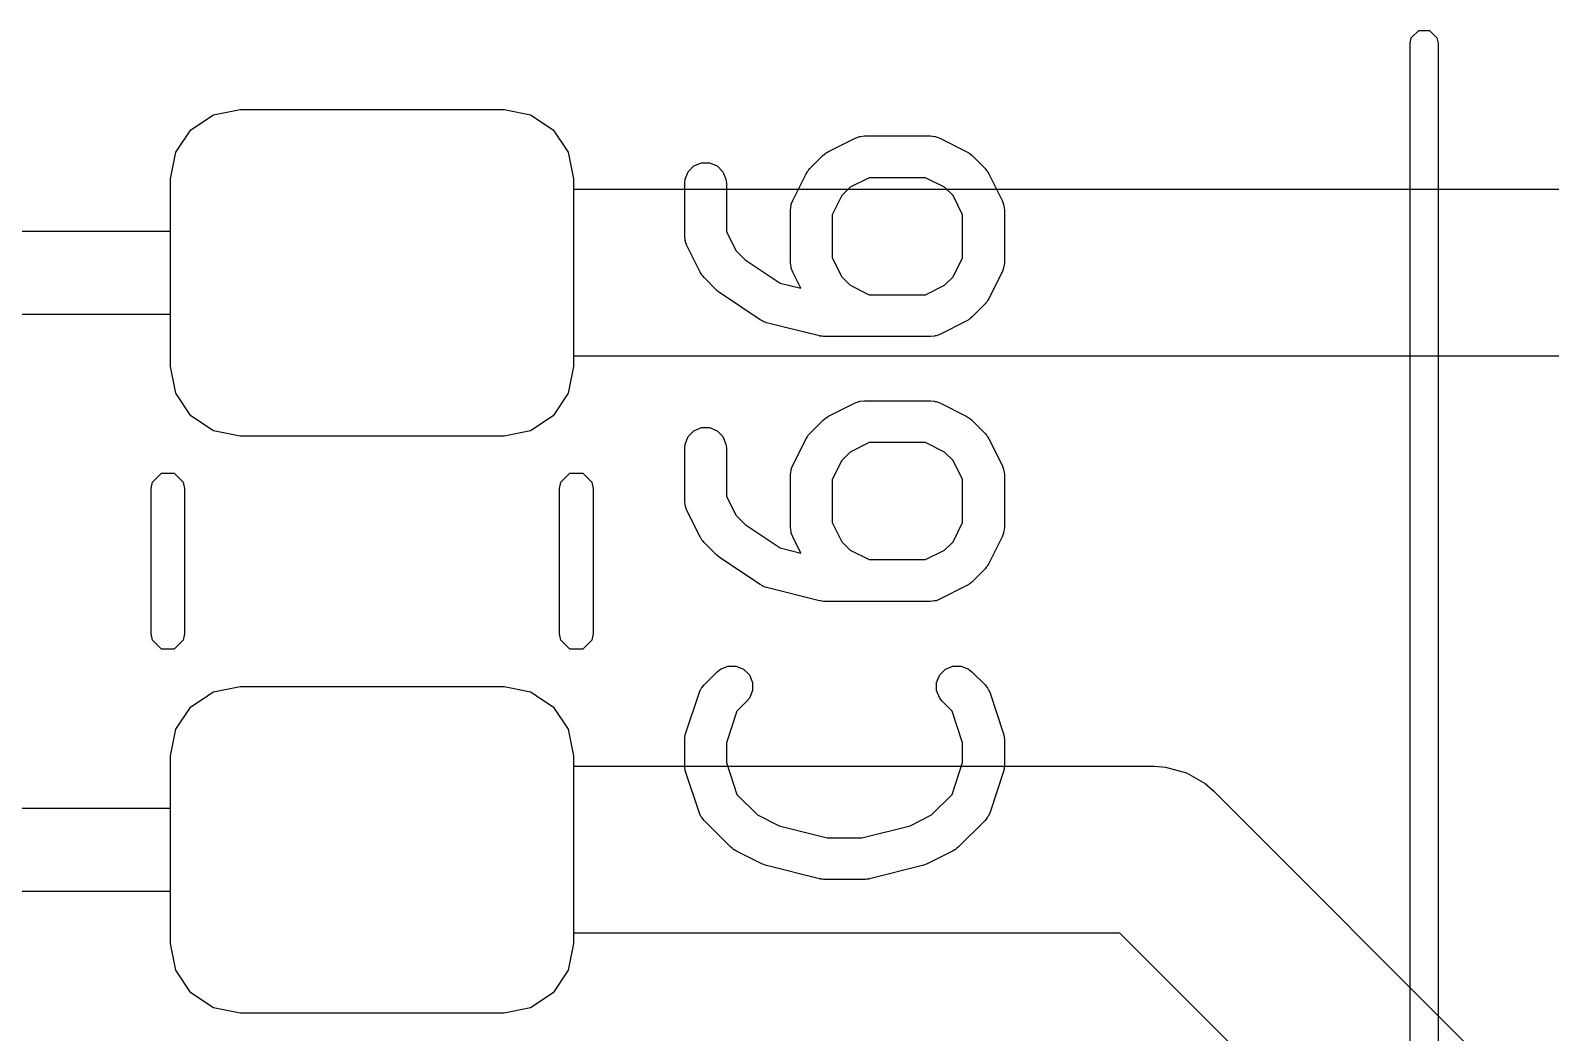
# Model space of a CAD drawing. Header units: inches. Extents: x 1.3 to 5.24, y -7.03 to -1.12.
# Drawn here: x 4.2869 to 4.5026, y -1.7345 to -1.5927 of the extents above; entities that cross this region are included whole.
import ezdxf

# ---------------------------------------------------------------- set-up
doc = ezdxf.new("R2010")
doc.units = ezdxf.units.IN
doc.header["$MEASUREMENT"] = 0
for name, color, linetype, true_color in [('F.Cu', 13, 'CONTINUOUS', 0xc83434), ('F.Mask', 201, 'CONTINUOUS', 0xd864ff), ('F.Paste', 253, 'CONTINUOUS', 0xb4a09a), ('F.Silkscreen', 41, 'CONTINUOUS', 0xf2eda1)]:
    doc.layers.add(name, color=color, linetype=linetype, true_color=true_color)

msp = doc.modelspace()

# ---------------------------------------------------------------- linework, layer by layer
at = {"layer": 'F.Cu', "linetype": 'CONTINUOUS'}
for p, q in [((4.30958, -1.60672), (4.31277, -1.60459)), ((4.31277, -1.60459), (4.31654, -1.60384)), ((4.31654, -1.60384), (4.35394, -1.60384)), ((4.35394, -1.60384), (4.3577, -1.60459)), ((4.3577, -1.60459), (4.3609, -1.60672)), ((4.30744, -1.60991), (4.30958, -1.60672)), ((4.3609, -1.60672), (4.36303, -1.60991)), ((4.30669, -1.61368), (4.30744, -1.60991)), ((4.36303, -1.60991), (4.36378, -1.61368)), ((4.30669, -1.62106), (4.30669, -1.61368)), ((4.36378, -1.61368), (4.36378, -1.61516)), ((4.36378, -1.61516), (4.50335, -1.61516)), ((4.26378, -1.62106), (4.30669, -1.62106)), ((4.30669, -1.63287), (4.26623, -1.63287)), ((4.30669, -1.64026), (4.30669, -1.63287)), ((4.50335, -1.63878), (4.36378, -1.63878)), ((4.36378, -1.63878), (4.36378, -1.64026)), ((4.30744, -1.64402), (4.30669, -1.64026)), ((4.36378, -1.64026), (4.36303, -1.64402)), ((4.30958, -1.64722), (4.30744, -1.64402)), ((4.36303, -1.64402), (4.3609, -1.64722)), ((4.31277, -1.64935), (4.30958, -1.64722)), ((4.3609, -1.64722), (4.3577, -1.64935)), ((4.31654, -1.6501), (4.31277, -1.64935)), ((4.35394, -1.6501), (4.31654, -1.6501)), ((4.3577, -1.64935), (4.35394, -1.6501)), ((4.30958, -1.68841), (4.31277, -1.68628)), ((4.31277, -1.68628), (4.31654, -1.68553)), ((4.31654, -1.68553), (4.35394, -1.68553)), ((4.35394, -1.68553), (4.3577, -1.68628)), ((4.3577, -1.68628), (4.3609, -1.68841)), ((4.30744, -1.69161), (4.30958, -1.68841)), ((4.3609, -1.68841), (4.36303, -1.69161)), ((4.30669, -1.69537), (4.30744, -1.69161)), ((4.36303, -1.69161), (4.36378, -1.69537)), ((4.30669, -1.70276), (4.30669, -1.69537)), ((4.36378, -1.69537), (4.36378, -1.69685)), ((4.36378, -1.69685), (4.44606, -1.69685)), ((4.44606, -1.69685), (4.4476, -1.69695)), ((4.4476, -1.69695), (4.45058, -1.69775)), ((4.45058, -1.69775), (4.45325, -1.69929)), ((4.45325, -1.69929), (4.45441, -1.70031)), ((4.45441, -1.70031), (4.51729, -1.76319)), ((4.23209, -1.70276), (4.30669, -1.70276)), ((4.30669, -1.71457), (4.23453, -1.71457)), ((4.30669, -1.72195), (4.30669, -1.71457)), ((4.44117, -1.72047), (4.36378, -1.72047)), ((4.36378, -1.72047), (4.36378, -1.72195)), ((4.50335, -1.78265), (4.44117, -1.72047)), ((4.30744, -1.72572), (4.30669, -1.72195)), ((4.36378, -1.72195), (4.36303, -1.72572)), ((4.30958, -1.72891), (4.30744, -1.72572)), ((4.36303, -1.72572), (4.3609, -1.72891)), ((4.31277, -1.73104), (4.30958, -1.72891)), ((4.3609, -1.72891), (4.3577, -1.73104)), ((4.31654, -1.73179), (4.31277, -1.73104)), ((4.35394, -1.73179), (4.31654, -1.73179)), ((4.3577, -1.73104), (4.35394, -1.73179))]:
    msp.add_line(p, q, dxfattribs=at)
at = {"layer": 'F.Mask', "linetype": 'CONTINUOUS'}
for p, q in [((4.30958, -1.60672), (4.31277, -1.60459)), ((4.31277, -1.60459), (4.31654, -1.60384)), ((4.31654, -1.60384), (4.35394, -1.60384)), ((4.35394, -1.60384), (4.3577, -1.60459)), ((4.3577, -1.60459), (4.3609, -1.60672)), ((4.30744, -1.60991), (4.30958, -1.60672)), ((4.3609, -1.60672), (4.36303, -1.60991)), ((4.30669, -1.61368), (4.30744, -1.60991)), ((4.36303, -1.60991), (4.36378, -1.61368)), ((4.30669, -1.64026), (4.30669, -1.61368)), ((4.36378, -1.61368), (4.36378, -1.64026)), ((4.30744, -1.64402), (4.30669, -1.64026)), ((4.36378, -1.64026), (4.36303, -1.64402)), ((4.30958, -1.64722), (4.30744, -1.64402)), ((4.36303, -1.64402), (4.3609, -1.64722)), ((4.31277, -1.64935), (4.30958, -1.64722)), ((4.3609, -1.64722), (4.3577, -1.64935)), ((4.31654, -1.6501), (4.31277, -1.64935)), ((4.35394, -1.6501), (4.31654, -1.6501)), ((4.3577, -1.64935), (4.35394, -1.6501)), ((4.30958, -1.68841), (4.31277, -1.68628)), ((4.31277, -1.68628), (4.31654, -1.68553)), ((4.31654, -1.68553), (4.35394, -1.68553)), ((4.35394, -1.68553), (4.3577, -1.68628)), ((4.3577, -1.68628), (4.3609, -1.68841)), ((4.30744, -1.69161), (4.30958, -1.68841)), ((4.3609, -1.68841), (4.36303, -1.69161)), ((4.30669, -1.69537), (4.30744, -1.69161)), ((4.36303, -1.69161), (4.36378, -1.69537)), ((4.30669, -1.72195), (4.30669, -1.69537)), ((4.36378, -1.69537), (4.36378, -1.72195)), ((4.30744, -1.72572), (4.30669, -1.72195)), ((4.36378, -1.72195), (4.36303, -1.72572)), ((4.30958, -1.72891), (4.30744, -1.72572)), ((4.36303, -1.72572), (4.3609, -1.72891)), ((4.31277, -1.73104), (4.30958, -1.72891)), ((4.3609, -1.72891), (4.3577, -1.73104)), ((4.31654, -1.73179), (4.31277, -1.73104)), ((4.35394, -1.73179), (4.31654, -1.73179)), ((4.3577, -1.73104), (4.35394, -1.73179))]:
    msp.add_line(p, q, dxfattribs=at)
at = {"layer": 'F.Paste', "linetype": 'CONTINUOUS'}
for p, q in [((4.30958, -1.60672), (4.31277, -1.60459)), ((4.31277, -1.60459), (4.31654, -1.60384)), ((4.31654, -1.60384), (4.35394, -1.60384)), ((4.35394, -1.60384), (4.3577, -1.60459)), ((4.3577, -1.60459), (4.3609, -1.60672)), ((4.30744, -1.60991), (4.30958, -1.60672)), ((4.3609, -1.60672), (4.36303, -1.60991)), ((4.30669, -1.61368), (4.30744, -1.60991)), ((4.36303, -1.60991), (4.36378, -1.61368)), ((4.30669, -1.64026), (4.30669, -1.61368)), ((4.36378, -1.61368), (4.36378, -1.64026)), ((4.30744, -1.64402), (4.30669, -1.64026)), ((4.36378, -1.64026), (4.36303, -1.64402)), ((4.30958, -1.64722), (4.30744, -1.64402)), ((4.36303, -1.64402), (4.3609, -1.64722)), ((4.31277, -1.64935), (4.30958, -1.64722)), ((4.3609, -1.64722), (4.3577, -1.64935)), ((4.31654, -1.6501), (4.31277, -1.64935)), ((4.35394, -1.6501), (4.31654, -1.6501)), ((4.3577, -1.64935), (4.35394, -1.6501)), ((4.30958, -1.68841), (4.31277, -1.68628)), ((4.31277, -1.68628), (4.31654, -1.68553)), ((4.31654, -1.68553), (4.35394, -1.68553)), ((4.35394, -1.68553), (4.3577, -1.68628)), ((4.3577, -1.68628), (4.3609, -1.68841)), ((4.30744, -1.69161), (4.30958, -1.68841)), ((4.3609, -1.68841), (4.36303, -1.69161)), ((4.30669, -1.69537), (4.30744, -1.69161)), ((4.36303, -1.69161), (4.36378, -1.69537)), ((4.30669, -1.72195), (4.30669, -1.69537)), ((4.36378, -1.69537), (4.36378, -1.72195)), ((4.30744, -1.72572), (4.30669, -1.72195)), ((4.36378, -1.72195), (4.36303, -1.72572)), ((4.30958, -1.72891), (4.30744, -1.72572)), ((4.36303, -1.72572), (4.3609, -1.72891)), ((4.31277, -1.73104), (4.30958, -1.72891)), ((4.3609, -1.72891), (4.3577, -1.73104)), ((4.31654, -1.73179), (4.31277, -1.73104)), ((4.35394, -1.73179), (4.31654, -1.73179)), ((4.3577, -1.73104), (4.35394, -1.73179))]:
    msp.add_line(p, q, dxfattribs=at)
at = {"layer": 'F.Silkscreen', "linetype": 'CONTINUOUS'}
for p, q in [((4.48228, -1.59449), (4.48243, -1.59373)), ((4.48243, -1.59373), (4.4835, -1.59267)), ((4.4835, -1.59267), (4.48501, -1.59267)), ((4.48501, -1.59267), (4.48607, -1.59373)), ((4.48607, -1.59373), (4.48622, -1.59449)), ((4.48228, -1.83071), (4.48228, -1.59449)), ((4.48622, -1.59449), (4.48622, -1.81299)), ((4.3999, -1.60979), (4.40365, -1.60791)), ((4.40365, -1.60791), (4.40419, -1.60771)), ((4.40419, -1.60771), (4.4043, -1.6077)), ((4.4043, -1.6077), (4.40439, -1.60766)), ((4.40439, -1.60766), (4.40497, -1.6076)), ((4.40497, -1.6076), (4.41434, -1.6076)), ((4.41434, -1.6076), (4.41492, -1.60766)), ((4.41492, -1.60766), (4.41502, -1.6077)), ((4.41502, -1.6077), (4.41512, -1.60771)), ((4.41512, -1.60771), (4.41566, -1.60791)), ((4.41566, -1.60791), (4.41941, -1.60979)), ((4.38083, -1.61185), (4.3819, -1.61141)), ((4.3819, -1.61141), (4.38305, -1.61141)), ((4.38305, -1.61141), (4.38411, -1.61185)), ((4.39726, -1.61222), (4.39913, -1.61034)), ((4.39913, -1.61034), (4.39936, -1.61016)), ((4.39936, -1.61016), (4.39941, -1.6101)), ((4.39941, -1.6101), (4.3995, -1.61004)), ((4.3995, -1.61004), (4.39958, -1.60997)), ((4.39958, -1.60997), (4.39965, -1.60994)), ((4.39965, -1.60994), (4.3999, -1.60979)), ((4.41941, -1.60979), (4.41966, -1.60994)), ((4.41966, -1.60994), (4.41973, -1.60997)), ((4.41973, -1.60997), (4.41982, -1.61004)), ((4.41982, -1.61004), (4.4199, -1.6101)), ((4.4199, -1.6101), (4.41996, -1.61016)), ((4.41996, -1.61016), (4.42018, -1.61034)), ((4.42018, -1.61034), (4.42206, -1.61222)), ((4.37958, -1.61373), (4.38002, -1.61266)), ((4.38002, -1.61266), (4.38083, -1.61185)), ((4.38411, -1.61185), (4.38493, -1.61266)), ((4.38493, -1.61266), (4.38537, -1.61373)), ((4.39483, -1.61673), (4.39671, -1.61298)), ((4.39671, -1.61298), (4.39686, -1.61274)), ((4.39686, -1.61274), (4.39689, -1.61266)), ((4.39689, -1.61266), (4.39696, -1.61258)), ((4.39696, -1.61258), (4.39701, -1.61249)), ((4.39701, -1.61249), (4.39707, -1.61244)), ((4.39707, -1.61244), (4.39726, -1.61222)), ((4.40567, -1.61351), (4.40297, -1.61486)), ((4.41365, -1.61351), (4.40567, -1.61351)), ((4.41634, -1.61486), (4.41365, -1.61351)), ((4.42206, -1.61222), (4.42224, -1.61244)), ((4.42224, -1.61244), (4.4223, -1.61249)), ((4.4223, -1.61249), (4.42236, -1.61258)), ((4.42236, -1.61258), (4.42242, -1.61266)), ((4.42242, -1.61266), (4.42245, -1.61274)), ((4.42245, -1.61274), (4.42261, -1.61298)), ((4.42261, -1.61298), (4.42448, -1.61673)), ((4.37952, -1.6143), (4.37958, -1.61373)), ((4.37952, -1.6218), (4.37952, -1.6143)), ((4.38537, -1.61373), (4.38543, -1.6143)), ((4.38543, -1.6143), (4.38543, -1.62111)), ((4.40297, -1.61486), (4.40177, -1.61605)), ((4.41754, -1.61605), (4.41634, -1.61486)), ((4.39452, -1.61805), (4.39458, -1.61748)), ((4.39458, -1.61748), (4.39462, -1.61738)), ((4.39462, -1.61727), (4.39483, -1.61673)), ((4.39462, -1.61738), (4.39462, -1.61727)), ((4.40177, -1.61605), (4.40042, -1.61875)), ((4.41889, -1.61875), (4.41754, -1.61605)), ((4.42448, -1.61673), (4.42469, -1.61727)), ((4.42469, -1.61727), (4.4247, -1.61738)), ((4.4247, -1.61738), (4.42474, -1.61748)), ((4.42474, -1.61748), (4.4248, -1.61805)), ((4.39452, -1.62555), (4.39452, -1.61805)), ((4.40042, -1.61875), (4.40042, -1.62486)), ((4.41889, -1.62486), (4.41889, -1.61875)), ((4.4248, -1.61805), (4.4248, -1.62555)), ((4.37958, -1.62238), (4.37952, -1.6218)), ((4.38543, -1.62111), (4.38677, -1.6238)), ((4.37962, -1.62248), (4.37958, -1.62238)), ((4.37963, -1.62258), (4.37962, -1.62248)), ((4.37983, -1.62312), (4.37963, -1.62258)), ((4.38171, -1.62687), (4.37983, -1.62312)), ((4.38677, -1.6238), (4.3881, -1.62513)), ((4.3881, -1.62513), (4.39306, -1.62844)), ((4.39458, -1.62613), (4.39452, -1.62555)), ((4.39462, -1.62623), (4.39458, -1.62613)), ((4.39462, -1.62633), (4.39462, -1.62623)), ((4.39483, -1.62687), (4.39462, -1.62633)), ((4.40042, -1.62486), (4.40177, -1.62755)), ((4.41754, -1.62755), (4.41889, -1.62486)), ((4.42469, -1.62633), (4.42448, -1.62687)), ((4.4247, -1.62623), (4.42469, -1.62633)), ((4.42474, -1.62613), (4.4247, -1.62623)), ((4.4248, -1.62555), (4.42474, -1.62613)), ((4.38186, -1.62712), (4.38171, -1.62687)), ((4.38189, -1.62719), (4.38186, -1.62712)), ((4.38196, -1.62727), (4.38189, -1.62719)), ((4.38202, -1.62736), (4.38196, -1.62727)), ((4.38207, -1.62741), (4.38202, -1.62736)), ((4.38226, -1.62764), (4.38207, -1.62741)), ((4.38413, -1.62952), (4.38226, -1.62764)), ((4.39306, -1.62844), (4.39598, -1.62917)), ((4.39598, -1.62917), (4.39483, -1.62687)), ((4.40177, -1.62755), (4.40297, -1.62875)), ((4.41634, -1.62875), (4.41754, -1.62755)), ((4.42448, -1.62687), (4.42261, -1.63062)), ((4.38414, -1.62952), (4.38413, -1.62952)), ((4.38437, -1.62971), (4.38414, -1.62952)), ((4.38414, -1.62952), (4.38414, -1.62952)), ((4.38458, -1.62988), (4.38437, -1.62971)), ((4.39021, -1.63363), (4.38458, -1.62988)), ((4.38458, -1.62988), (4.38458, -1.62988)), ((4.38458, -1.62988), (4.38458, -1.62988)), ((4.40297, -1.62875), (4.40567, -1.6301)), ((4.40567, -1.6301), (4.41365, -1.6301)), ((4.41365, -1.6301), (4.41634, -1.62875)), ((4.42245, -1.63087), (4.42242, -1.63094)), ((4.42261, -1.63062), (4.42245, -1.63087)), ((4.42206, -1.63139), (4.42018, -1.63327)), ((4.42224, -1.63116), (4.42206, -1.63139)), ((4.4223, -1.63111), (4.42224, -1.63116)), ((4.42236, -1.63102), (4.4223, -1.63111)), ((4.42242, -1.63094), (4.42236, -1.63102)), ((4.39053, -1.6338), (4.39021, -1.63363)), ((4.39059, -1.63385), (4.39053, -1.6338)), ((4.39066, -1.63387), (4.39059, -1.63385)), ((4.39072, -1.63391), (4.39066, -1.63387)), ((4.39079, -1.63392), (4.39072, -1.63391)), ((4.39113, -1.63404), (4.39079, -1.63392)), ((4.39863, -1.63592), (4.39113, -1.63404)), ((4.41941, -1.63382), (4.41566, -1.63569)), ((4.41966, -1.63366), (4.41941, -1.63382)), ((4.41973, -1.63363), (4.41966, -1.63366)), ((4.41982, -1.63357), (4.41973, -1.63363)), ((4.4199, -1.63351), (4.41982, -1.63357)), ((4.41996, -1.63345), (4.4199, -1.63351)), ((4.42018, -1.63327), (4.41996, -1.63345)), ((4.39873, -1.63593), (4.39863, -1.63592)), ((4.39877, -1.63595), (4.39873, -1.63593)), ((4.39899, -1.63597), (4.39877, -1.63595)), ((4.3992, -1.636), (4.39899, -1.63597)), ((4.39925, -1.63599), (4.3992, -1.636)), ((4.39935, -1.636), (4.39925, -1.63599)), ((4.41434, -1.636), (4.39935, -1.636)), ((4.41492, -1.63595), (4.41434, -1.636)), ((4.41502, -1.63591), (4.41492, -1.63595)), ((4.41512, -1.6359), (4.41502, -1.63591)), ((4.41566, -1.63569), (4.41512, -1.6359)), ((4.3999, -1.64728), (4.40365, -1.64541)), ((4.40365, -1.64541), (4.40419, -1.6452)), ((4.40419, -1.6452), (4.4043, -1.64519)), ((4.4043, -1.64519), (4.40439, -1.64515)), ((4.40439, -1.64515), (4.40497, -1.6451)), ((4.40497, -1.6451), (4.41434, -1.6451)), ((4.41434, -1.6451), (4.41492, -1.64515)), ((4.41492, -1.64515), (4.41502, -1.64519)), ((4.41502, -1.64519), (4.41512, -1.6452)), ((4.41512, -1.6452), (4.41566, -1.64541)), ((4.41566, -1.64541), (4.41941, -1.64728)), ((4.39726, -1.64971), (4.39913, -1.64784)), ((4.39913, -1.64784), (4.39936, -1.64765)), ((4.39936, -1.64765), (4.39941, -1.64759)), ((4.39941, -1.64759), (4.3995, -1.64754)), ((4.3995, -1.64754), (4.39958, -1.64747)), ((4.39958, -1.64747), (4.39965, -1.64744)), ((4.39965, -1.64744), (4.3999, -1.64728)), ((4.41941, -1.64728), (4.41966, -1.64744)), ((4.41966, -1.64744), (4.41973, -1.64747)), ((4.41973, -1.64747), (4.41982, -1.64754)), ((4.41982, -1.64754), (4.4199, -1.64759)), ((4.4199, -1.64759), (4.41996, -1.64765)), ((4.41996, -1.64765), (4.42018, -1.64784)), ((4.42018, -1.64784), (4.42206, -1.64971)), ((4.37958, -1.65122), (4.38002, -1.65016)), ((4.38002, -1.65016), (4.38083, -1.64934)), ((4.38083, -1.64934), (4.3819, -1.6489)), ((4.3819, -1.6489), (4.38305, -1.6489)), ((4.38305, -1.6489), (4.38411, -1.64934)), ((4.38411, -1.64934), (4.38493, -1.65016)), ((4.38493, -1.65016), (4.38537, -1.65122)), ((4.39671, -1.65048), (4.39686, -1.65023)), ((4.39686, -1.65023), (4.39689, -1.65016)), ((4.39689, -1.65016), (4.39696, -1.65008)), ((4.39696, -1.65008), (4.39701, -1.64999)), ((4.39701, -1.64999), (4.39707, -1.64994)), ((4.39707, -1.64994), (4.39726, -1.64971)), ((4.42206, -1.64971), (4.42224, -1.64994)), ((4.42224, -1.64994), (4.4223, -1.64999)), ((4.4223, -1.64999), (4.42236, -1.65008)), ((4.42236, -1.65008), (4.42242, -1.65016)), ((4.42242, -1.65016), (4.42245, -1.65023)), ((4.42245, -1.65023), (4.42261, -1.65048)), ((4.37952, -1.6518), (4.37958, -1.65122)), ((4.37952, -1.6593), (4.37952, -1.6518)), ((4.38537, -1.65122), (4.38543, -1.6518)), ((4.38543, -1.6518), (4.38543, -1.6586)), ((4.39483, -1.65423), (4.39671, -1.65048)), ((4.40297, -1.65235), (4.40177, -1.65355)), ((4.40567, -1.651), (4.40297, -1.65235)), ((4.41365, -1.651), (4.40567, -1.651)), ((4.41634, -1.65235), (4.41365, -1.651)), ((4.41754, -1.65355), (4.41634, -1.65235)), ((4.42261, -1.65048), (4.42448, -1.65423)), ((4.39462, -1.65477), (4.39483, -1.65423)), ((4.40177, -1.65355), (4.40042, -1.65625)), ((4.41889, -1.65625), (4.41754, -1.65355)), ((4.42448, -1.65423), (4.42469, -1.65477)), ((4.30394, -1.65753), (4.30412, -1.65663)), ((4.30412, -1.65663), (4.3054, -1.65535)), ((4.3054, -1.65535), (4.3072, -1.65535)), ((4.3072, -1.65535), (4.30848, -1.65663)), ((4.30848, -1.65663), (4.30866, -1.65753)), ((4.36181, -1.65753), (4.36199, -1.65663)), ((4.36199, -1.65663), (4.36327, -1.65535)), ((4.36327, -1.65535), (4.36508, -1.65535)), ((4.36508, -1.65535), (4.36636, -1.65663)), ((4.36636, -1.65663), (4.36654, -1.65753)), ((4.39452, -1.65555), (4.39458, -1.65497)), ((4.39452, -1.66305), (4.39452, -1.65555)), ((4.39458, -1.65497), (4.39462, -1.65488)), ((4.39462, -1.65488), (4.39462, -1.65477)), ((4.40042, -1.65625), (4.40042, -1.66235)), ((4.41889, -1.66235), (4.41889, -1.65625)), ((4.42469, -1.65477), (4.4247, -1.65488)), ((4.4247, -1.65488), (4.42474, -1.65497)), ((4.42474, -1.65497), (4.4248, -1.65555)), ((4.4248, -1.65555), (4.4248, -1.66305)), ((4.30394, -1.6781), (4.30394, -1.65753)), ((4.30866, -1.65753), (4.30866, -1.6781)), ((4.36181, -1.6781), (4.36181, -1.65753)), ((4.36654, -1.65753), (4.36654, -1.6781)), ((4.38543, -1.6586), (4.38677, -1.6613)), ((4.37958, -1.65987), (4.37952, -1.6593)), ((4.37962, -1.65997), (4.37958, -1.65987)), ((4.37963, -1.66008), (4.37962, -1.65997)), ((4.37983, -1.66062), (4.37963, -1.66008)), ((4.38171, -1.66437), (4.37983, -1.66062)), ((4.38677, -1.6613), (4.3881, -1.66263)), ((4.3881, -1.66263), (4.39306, -1.66593)), ((4.39458, -1.66362), (4.39452, -1.66305)), ((4.40042, -1.66235), (4.40177, -1.66505)), ((4.41754, -1.66505), (4.41889, -1.66235)), ((4.4248, -1.66305), (4.42474, -1.66362)), ((4.38186, -1.66462), (4.38171, -1.66437)), ((4.38189, -1.66469), (4.38186, -1.66462)), ((4.38196, -1.66477), (4.38189, -1.66469)), ((4.38202, -1.66486), (4.38196, -1.66477)), ((4.38207, -1.66491), (4.38202, -1.66486)), ((4.38226, -1.66514), (4.38207, -1.66491)), ((4.38413, -1.66701), (4.38226, -1.66514)), ((4.39462, -1.66372), (4.39458, -1.66362)), ((4.39462, -1.66383), (4.39462, -1.66372)), ((4.39483, -1.66437), (4.39462, -1.66383)), ((4.39598, -1.66666), (4.39483, -1.66437)), ((4.40177, -1.66505), (4.40297, -1.66625)), ((4.41634, -1.66625), (4.41754, -1.66505)), ((4.42448, -1.66437), (4.42261, -1.66812)), ((4.42469, -1.66383), (4.42448, -1.66437)), ((4.4247, -1.66372), (4.42469, -1.66383)), ((4.42474, -1.66362), (4.4247, -1.66372)), ((4.38414, -1.66701), (4.38413, -1.66701)), ((4.38437, -1.6672), (4.38414, -1.66701)), ((4.38414, -1.66701), (4.38414, -1.66701)), ((4.38458, -1.66738), (4.38437, -1.6672)), ((4.39021, -1.67113), (4.38458, -1.66738)), ((4.38458, -1.66738), (4.38458, -1.66738)), ((4.38458, -1.66738), (4.38458, -1.66738)), ((4.39306, -1.66593), (4.39598, -1.66666)), ((4.40297, -1.66625), (4.40567, -1.66759)), ((4.41365, -1.66759), (4.41634, -1.66625)), ((4.40567, -1.66759), (4.41365, -1.66759)), ((4.42206, -1.66889), (4.42018, -1.67076)), ((4.42224, -1.66866), (4.42206, -1.66889)), ((4.4223, -1.66861), (4.42224, -1.66866)), ((4.42236, -1.66852), (4.4223, -1.66861)), ((4.42242, -1.66844), (4.42236, -1.66852)), ((4.42245, -1.66837), (4.42242, -1.66844)), ((4.42261, -1.66812), (4.42245, -1.66837)), ((4.39053, -1.6713), (4.39021, -1.67113)), ((4.39059, -1.67134), (4.39053, -1.6713)), ((4.39066, -1.67137), (4.39059, -1.67134)), ((4.39072, -1.6714), (4.39066, -1.67137)), ((4.39079, -1.67142), (4.39072, -1.6714)), ((4.39113, -1.67154), (4.39079, -1.67142)), ((4.39863, -1.67341), (4.39113, -1.67154)), ((4.41941, -1.67131), (4.41566, -1.67319)), ((4.41966, -1.67116), (4.41941, -1.67131)), ((4.41973, -1.67113), (4.41966, -1.67116)), ((4.41982, -1.67106), (4.41973, -1.67113)), ((4.4199, -1.67101), (4.41982, -1.67106)), ((4.41996, -1.67095), (4.4199, -1.67101)), ((4.42018, -1.67076), (4.41996, -1.67095)), ((4.39873, -1.67343), (4.39863, -1.67341)), ((4.39877, -1.67344), (4.39873, -1.67343)), ((4.39899, -1.67346), (4.39877, -1.67344)), ((4.3992, -1.6735), (4.39899, -1.67346)), ((4.39925, -1.67349), (4.3992, -1.6735)), ((4.39935, -1.6735), (4.39925, -1.67349)), ((4.41434, -1.6735), (4.39935, -1.6735)), ((4.41492, -1.67344), (4.41434, -1.6735)), ((4.41502, -1.6734), (4.41492, -1.67344)), ((4.41512, -1.6734), (4.41502, -1.6734)), ((4.41566, -1.67319), (4.41512, -1.6734)), ((4.30412, -1.679), (4.30394, -1.6781)), ((4.30866, -1.6781), (4.30848, -1.679)), ((4.36199, -1.679), (4.36181, -1.6781)), ((4.36654, -1.6781), (4.36636, -1.679)), ((4.3054, -1.68028), (4.30412, -1.679)), ((4.3072, -1.68028), (4.3054, -1.68028)), ((4.30848, -1.679), (4.3072, -1.68028)), ((4.36327, -1.68028), (4.36199, -1.679)), ((4.36508, -1.68028), (4.36327, -1.68028)), ((4.36636, -1.679), (4.36508, -1.68028)), ((4.38458, -1.68309), (4.38565, -1.68265)), ((4.38565, -1.68265), (4.3868, -1.68265)), ((4.3868, -1.68265), (4.38786, -1.68309)), ((4.41645, -1.68309), (4.41752, -1.68265)), ((4.41752, -1.68265), (4.41867, -1.68265)), ((4.41867, -1.68265), (4.41973, -1.68309)), ((4.38226, -1.68533), (4.38413, -1.68346)), ((4.38413, -1.68346), (4.38458, -1.68309)), ((4.38786, -1.68309), (4.38868, -1.68391)), ((4.38868, -1.68391), (4.38912, -1.68497)), ((4.4152, -1.68497), (4.41564, -1.68391)), ((4.41564, -1.68391), (4.41645, -1.68309)), ((4.41973, -1.68309), (4.42018, -1.68346)), ((4.42018, -1.68346), (4.42206, -1.68533)), ((4.37967, -1.69211), (4.38155, -1.68649)), ((4.38155, -1.68649), (4.38178, -1.68596)), ((4.38178, -1.68596), (4.38185, -1.68588)), ((4.38185, -1.68588), (4.38189, -1.68578)), ((4.38189, -1.68578), (4.38226, -1.68533)), ((4.38912, -1.68612), (4.38868, -1.68719)), ((4.38912, -1.68497), (4.38912, -1.68612)), ((4.4152, -1.68612), (4.4152, -1.68497)), ((4.41564, -1.68719), (4.4152, -1.68612)), ((4.42206, -1.68533), (4.42242, -1.68578)), ((4.42242, -1.68578), (4.42246, -1.68588)), ((4.42246, -1.68588), (4.42253, -1.68596)), ((4.42253, -1.68596), (4.42277, -1.68649)), ((4.42277, -1.68649), (4.42464, -1.69211)), ((4.38693, -1.68902), (4.38543, -1.69352)), ((4.38831, -1.68763), (4.38693, -1.68902)), ((4.38868, -1.68719), (4.38831, -1.68763)), ((4.41601, -1.68763), (4.41564, -1.68719)), ((4.41739, -1.68902), (4.41601, -1.68763)), ((4.41889, -1.69352), (4.41739, -1.68902)), ((4.37952, -1.69304), (4.37955, -1.69275)), ((4.37952, -1.69679), (4.37952, -1.69304)), ((4.37954, -1.69268), (4.37957, -1.69257)), ((4.37955, -1.69275), (4.37954, -1.69268)), ((4.37957, -1.69257), (4.37958, -1.69247)), ((4.37958, -1.69247), (4.37961, -1.6924)), ((4.37961, -1.6924), (4.37967, -1.69211)), ((4.42464, -1.69211), (4.42471, -1.6924)), ((4.42471, -1.6924), (4.42474, -1.69247)), ((4.42474, -1.69247), (4.42475, -1.69257)), ((4.42475, -1.69257), (4.42477, -1.69268)), ((4.42477, -1.69268), (4.42477, -1.69275)), ((4.42477, -1.69275), (4.4248, -1.69304)), ((4.4248, -1.69304), (4.4248, -1.69679)), ((4.38543, -1.69352), (4.38543, -1.69632)), ((4.41889, -1.69632), (4.41889, -1.69352)), ((4.37955, -1.69709), (4.37952, -1.69679)), ((4.37954, -1.69716), (4.37955, -1.69709)), ((4.37957, -1.69727), (4.37954, -1.69716)), ((4.37958, -1.69737), (4.37957, -1.69727)), ((4.37961, -1.69744), (4.37958, -1.69737)), ((4.37967, -1.69773), (4.37961, -1.69744)), ((4.38155, -1.70335), (4.37967, -1.69773)), ((4.38543, -1.69632), (4.38693, -1.70082)), ((4.41739, -1.70082), (4.41889, -1.69632)), ((4.42464, -1.69773), (4.42277, -1.70335)), ((4.42471, -1.69744), (4.42464, -1.69773)), ((4.42474, -1.69737), (4.42471, -1.69744)), ((4.42475, -1.69727), (4.42474, -1.69737)), ((4.42477, -1.69716), (4.42475, -1.69727)), ((4.4248, -1.69679), (4.42477, -1.69709)), ((4.42477, -1.69709), (4.42477, -1.69716)), ((4.38693, -1.70082), (4.38985, -1.70374)), ((4.41447, -1.70374), (4.41739, -1.70082)), ((4.38178, -1.70388), (4.38155, -1.70335)), ((4.38185, -1.70396), (4.38178, -1.70388)), ((4.38189, -1.70406), (4.38185, -1.70396)), ((4.38226, -1.70451), (4.38189, -1.70406)), ((4.38985, -1.70374), (4.39288, -1.70526)), ((4.41144, -1.70526), (4.41447, -1.70374)), ((4.42242, -1.70406), (4.42206, -1.70451)), ((4.42246, -1.70396), (4.42242, -1.70406)), ((4.42253, -1.70388), (4.42246, -1.70396)), ((4.42277, -1.70335), (4.42253, -1.70388)), ((4.38601, -1.70826), (4.38226, -1.70451)), ((4.39288, -1.70526), (4.39971, -1.70696)), ((4.40461, -1.70696), (4.41144, -1.70526)), ((4.42206, -1.70451), (4.41831, -1.70826)), ((4.38624, -1.70844), (4.38601, -1.70826)), ((4.38629, -1.7085), (4.38624, -1.70844)), ((4.38638, -1.70856), (4.38629, -1.7085)), ((4.39971, -1.70696), (4.40461, -1.70696)), ((4.41803, -1.7085), (4.41794, -1.70856)), ((4.41808, -1.70844), (4.41803, -1.7085)), ((4.41831, -1.70826), (4.41808, -1.70844)), ((4.38646, -1.70862), (4.38638, -1.70856)), ((4.38653, -1.70865), (4.38646, -1.70862)), ((4.38678, -1.70881), (4.38653, -1.70865)), ((4.39053, -1.71068), (4.38678, -1.70881)), ((4.39057, -1.7107), (4.39053, -1.71068)), ((4.41379, -1.71068), (4.41375, -1.7107)), ((4.41754, -1.70881), (4.41379, -1.71068)), ((4.41779, -1.70865), (4.41754, -1.70881)), ((4.41786, -1.70862), (4.41779, -1.70865)), ((4.41794, -1.70856), (4.41786, -1.70862)), ((4.39059, -1.71071), (4.39057, -1.7107)), ((4.39083, -1.7108), (4.39059, -1.71071)), ((4.39107, -1.71089), (4.39083, -1.7108)), ((4.39109, -1.71089), (4.39107, -1.71089)), ((4.39113, -1.71091), (4.39109, -1.71089)), ((4.39863, -1.71278), (4.39113, -1.71091)), ((4.39873, -1.7128), (4.39863, -1.71278)), ((4.39877, -1.71281), (4.39873, -1.7128)), ((4.39899, -1.71283), (4.39877, -1.71281)), ((4.3992, -1.71287), (4.39899, -1.71283)), ((4.40533, -1.71283), (4.40511, -1.71287)), ((4.40555, -1.71281), (4.40533, -1.71283)), ((4.40559, -1.7128), (4.40555, -1.71281)), ((4.40569, -1.71278), (4.40559, -1.7128)), ((4.41319, -1.71091), (4.40569, -1.71278)), ((4.41323, -1.71089), (4.41319, -1.71091)), ((4.41325, -1.71089), (4.41323, -1.71089)), ((4.41349, -1.7108), (4.41325, -1.71089)), ((4.41373, -1.71071), (4.41349, -1.7108)), ((4.41375, -1.7107), (4.41373, -1.71071)), ((4.39925, -1.71286), (4.3992, -1.71287)), ((4.39935, -1.71287), (4.39925, -1.71286)), ((4.40497, -1.71287), (4.39935, -1.71287)), ((4.40507, -1.71286), (4.40497, -1.71287)), ((4.40511, -1.71287), (4.40507, -1.71286))]:
    msp.add_line(p, q, dxfattribs=at)

doc.saveas('drawing.dxf')
